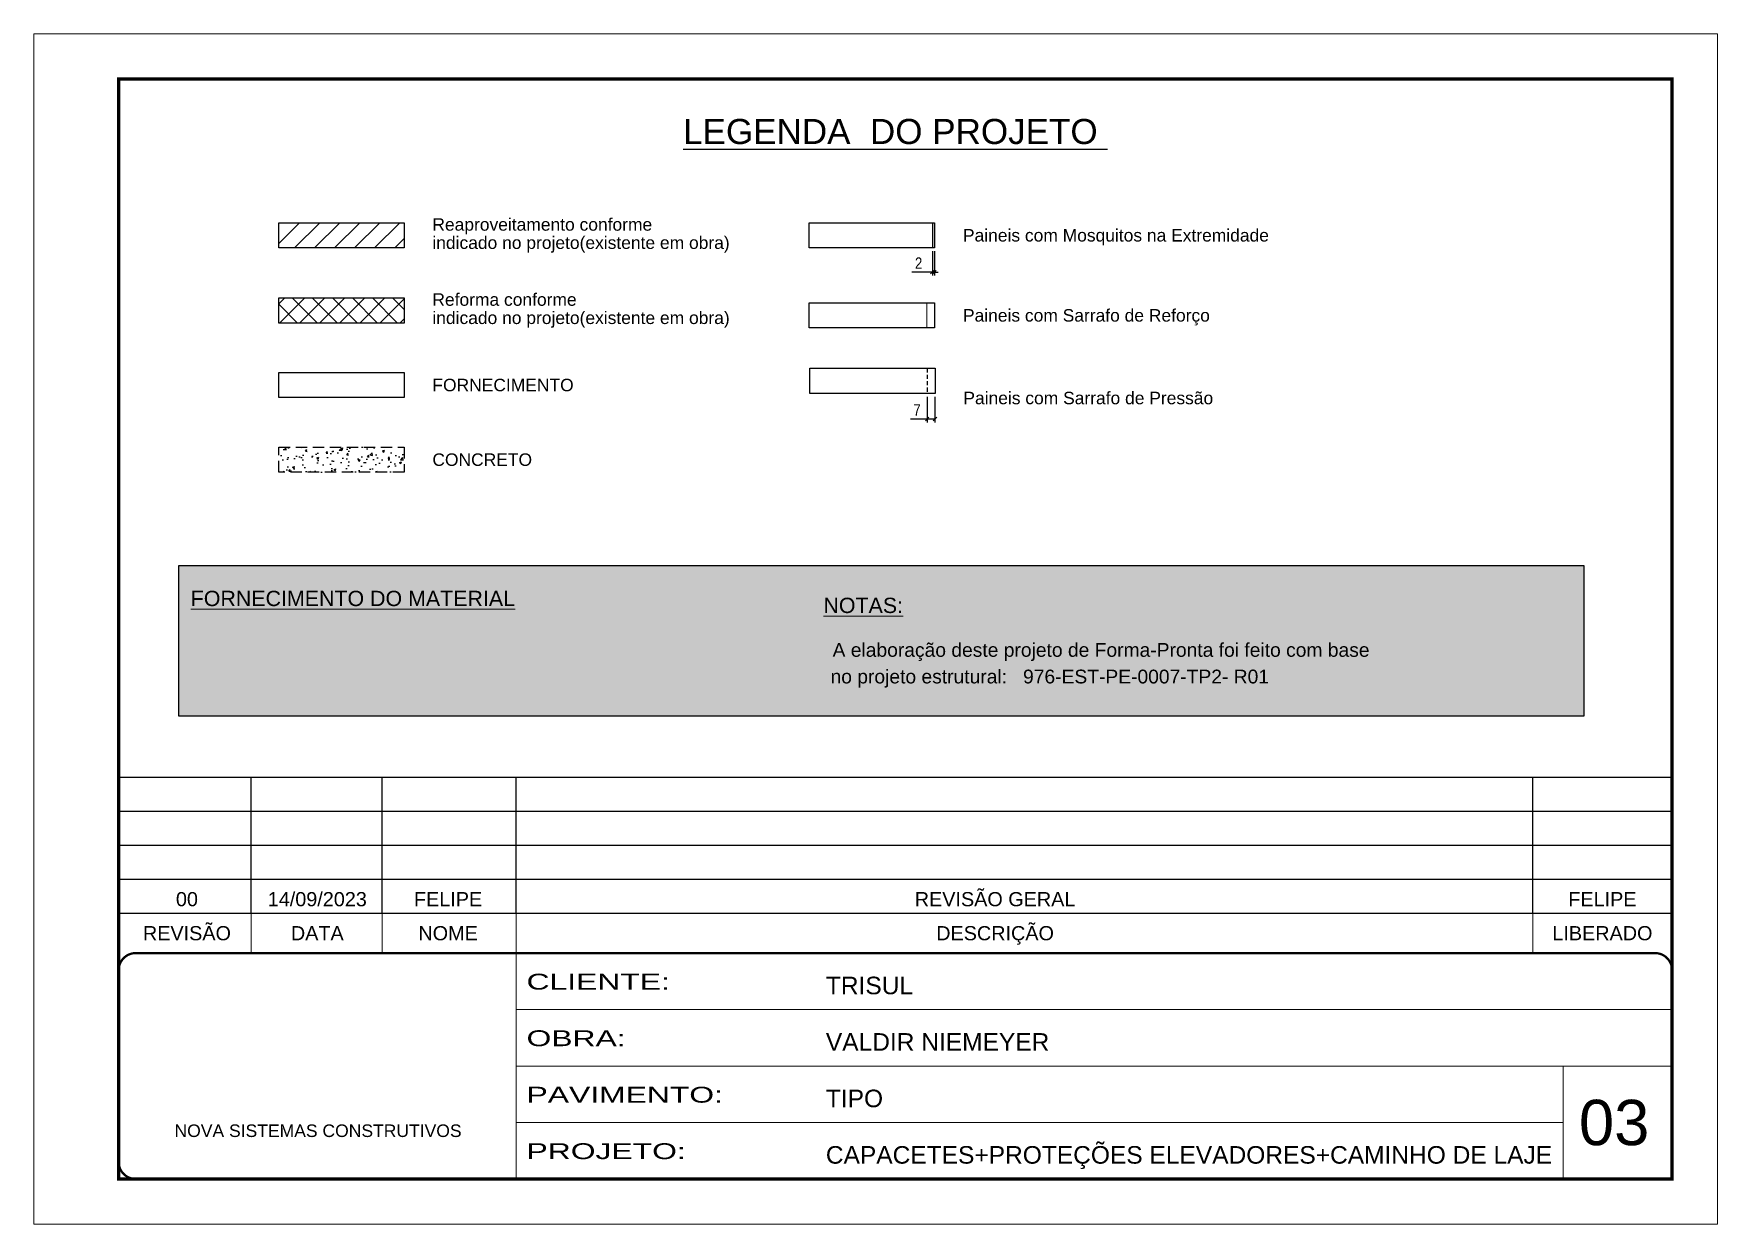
# Model space of a CAD drawing. Extents: x 2451 to 8691, y 515 to 3859.
# Drawn here: x 5621 to 7106, y 2809 to 3859 of the extents above; entities that cross this region are included whole.
import ezdxf
from ezdxf.enums import TextEntityAlignment as Align

# ---------------------------------------------------------------- set-up
doc = ezdxf.new("R2010")
doc.units = 0
for name, pattern in [('CONTINUO', [0]), ('DASHED', [0.75, 0.5, -0.25]), ('HIDDEN', [0.375, 0.25, -0.125])]:
    doc.linetypes.add(name, pattern=pattern)
for name, color, linetype, lineweight in [('CARIMBO', 255, 'Continuous', 9), ('CONCRETO', 251, 'Continuous', 25), ('Folhas', 255, 'Continuous', 9), ('Hachura', 251, 'Continuous', 9), ('SARRAFO DE PRESSAO', 251, 'DASHED', 9)]:
    doc.layers.add(name, color=color, linetype=linetype, lineweight=lineweight)
for name, color, linetype in [('cotas', 4, 'Continuous'), ('Painéis', 200, 'Continuous'), ('SARR_2.2x7', 40, 'Continuous')]:
    doc.layers.add(name, color=color, linetype=linetype)
doc.layers.add('Demarcação 2', color=7, linetype='Continuous', lineweight=9, true_color=0xe0e0e0)
doc.styles.add('ARIAL', font='arial.ttf')
doc.styles.add('COTA TECNICA-50', font='techl___.ttf', dxfattribs={"height": 10})
doc.styles.add('Tecnologia', font='')
doc.styles.get('Tecnologia').set_extended_font_data('Forgotten Futurist')
doc.dimstyles.new('COTA PAINEL-50', dxfattribs={"dimtxt": 10, "dimasz": 3, "dimexe": 3, "dimexo": 3, "dimgap": 3, "dimtad": 1, "dimdec": 1, "dimzin": 12, "dimdsep": 46, "dimtxsty": 'COTA TECNICA-50', "dimblk1": 'OBLIQUE', "dimblk2": 'OBLIQUE', "dimsah": 1, "dimcen": 0.9, "dimclrd": 4, "dimclre": 4, "dimclrt": 240, "dimadec": 1, "dimazin": 3, "dimtfac": 1, "dimtdec": 1, "dimtmove": 0, "dimatfit": 3, "dimfxl": 1, "dimtolj": 1, "dimtzin": 12, "dimarcsym": 0})

# ---------------------------------------------------------------- blocks, each defined once
blk = doc.blocks.new('_Oblique')
at = {"color": 0, "linetype": 'ByBlock', "lineweight": -2}
blk.add_line((-0.5, -0.5), (0.5, 0.5), dxfattribs=at)
blk = doc.blocks.new('*D312')
at = {"layer": 'cotas', "color": 4, "lineweight": -2, "transparency": 16777216}
for p, q in [((6414.1, 3667.4), (6414.1, 3646)), ((6416.1, 3667.4), (6416.1, 3646)), ((6414.1, 3649), (6396, 3649)), ((6416.1, 3649), (6414.1, 3649)), ((6416.1, 3649), (6419.1, 3649))]:
    blk.add_line(p, q, dxfattribs=at)
at = {"layer": 'Defpoints', "color": 0, "transparency": 16777216}
for p in [(6414.1, 3670.4), (6416.1, 3670.4), (6414.1, 3649)]:
    blk.add_point(p, dxfattribs=at)
at = {"layer": 'cotas', "color": 4, "lineweight": -2, "transparency": 16777216, "xscale": 3, "yscale": 3, "zscale": 3}
blk.add_blockref('_Oblique', (6414.1, 3649), dxfattribs=at)
at = {"layer": 'cotas', "color": 4, "lineweight": -2, "transparency": 16777216, "xscale": 3, "yscale": 3, "zscale": 3, "rotation": 180}
blk.add_blockref('_Oblique', (6416.1, 3649), dxfattribs=at)
at = {"layer": 'cotas', "color": 240, "transparency": 16777216, "insert": (6402, 3657), "char_height": 10, "attachment_point": 5, "style": 'COTA TECNICA-50'}
blk.add_mtext('\\A1;2', dxfattribs=at)
blk = doc.blocks.new('*D313')
at = {"layer": 'cotas', "color": 4, "lineweight": -2, "transparency": 16777216}
for p, q in [((6409.4, 3539), (6409.4, 3516.5)), ((6416.4, 3539), (6416.4, 3516.5)), ((6409.4, 3519.5), (6394.7, 3519.5)), ((6416.4, 3519.5), (6409.4, 3519.5))]:
    blk.add_line(p, q, dxfattribs=at)
at = {"layer": 'Defpoints', "color": 0, "transparency": 16777216}
for p in [(6409.4, 3542), (6416.4, 3542), (6409.4, 3519.5)]:
    blk.add_point(p, dxfattribs=at)
at = {"layer": 'cotas', "color": 4, "lineweight": -2, "transparency": 16777216, "xscale": 3, "yscale": 3, "zscale": 3, "rotation": 180}
blk.add_blockref('_Oblique', (6409.4, 3519.5), dxfattribs=at)
at = {"layer": 'cotas', "color": 4, "lineweight": -2, "transparency": 16777216, "xscale": 3, "yscale": 3, "zscale": 3}
blk.add_blockref('_Oblique', (6416.4, 3519.5), dxfattribs=at)
at = {"layer": 'cotas', "color": 240, "transparency": 16777216, "insert": (6400.6, 3527.6), "char_height": 10, "attachment_point": 5, "style": 'COTA TECNICA-50'}
blk.add_mtext('\\A1;7', dxfattribs=at)
blk = doc.blocks.new('9999999999')
at = {"color": 30, "linetype": 'CONTINUO'}
for p, q in [((98564.6, 34230.2), (98564.6, 34429.4)), ((98564.6, 34379.6), (99584, 34379.6)), ((98564.6, 34329.8), (99488, 34329.8)), ((99584, 34329.8), (99488, 34329.8)), ((99488, 34329.8), (99488, 34230.2)), ((98564.6, 34280), (99488, 34280))]:
    blk.add_line(p, q, dxfattribs=at)
at = {"color": 30, "linetype": 'CONTINUO', "const_width": 2}
blk.add_lwpolyline([(99584, 34230.2), (99584, 34414.4, 0.414214), (99569, 34429.4), (98229, 34429.4, 0.414214), (98214, 34414.4), (98214, 34245.2, 0.414214), (98229, 34230.2), (99584, 34230.2)], format="xyb", dxfattribs=at)
at = {"layer": 'Folhas'}
blk.add_lwpolyline([(98139, 34190.2), (99624, 34190.2), (99624, 35240.2), (98139, 35240.2)], close=True, dxfattribs=at)
at = {"layer": 'Folhas', "color": 30, "const_width": 3}
blk.add_lwpolyline([(98214, 34230.2), (99584, 34230.2), (99584, 35200.2), (98214, 35200.2)], close=True, dxfattribs=at)
at = {"color": 7, "linetype": 'Continuous', "ltscale": 5, "style": 'ARIAL'}
for s, height, p in [('TRISUL', 15.48, (98837.7, 34393.1)), ('VALDIR NIEMEYER', 15.483, (98837.7, 34343.3)), ('TIPO', 15.48, (98837.7, 34293.5)), ('NOVA SISTEMAS CONSTRUTIVOS', 11.059, (98263.2, 34267.2)), ('CAPACETES+PROTEÇÕES ELEVADORES+CAMINHO DE LAJE', 15.483, (98837.7, 34243.7))]:
    blk.add_text(s, height=height, dxfattribs=at).set_placement(p)
at = {"layer": 'Folhas', "color": 7, "style": 'Tecnologia', "width": 1.5}
for s, p in [('CLIENTE:', (98573.7, 34397.2)), ('OBRA:', (98573.7, 34347.3)), ('PAVIMENTO:', (98573.7, 34297.5)), ('PROJETO:', (98573.7, 34247.7))]:
    blk.add_text(s, height=14, dxfattribs=at).set_placement(p)

msp = doc.modelspace()

# ---------------------------------------------------------------- hatches: boundary and pattern name
at = {"layer": 'CONCRETO', "linetype": 'DASHED', "ltscale": 20}
h = msp.add_hatch(dxfattribs=at)
h.set_pattern_fill('AR-CONC', color=256, scale=0.1, style=0)
h.set_pattern_definition([(50, (-140422.425, -31380.873), (18.2184669, -1.5939086), [1.905, -20.955]), (355, (-140422.425, -31380.873), (-3.5243421, 19.1056845), [1.524, -16.7640584]), (100.451445, (-140420.907, -31381.006), (14.6941247, 17.5117752), [1.6190009, -17.8090245]), (46.1842, (-140422.425, -31375.793), (27.107904, -4.2042328), [2.8575, -31.4325]), (96.635558, (-140420.166, -31376.144), (23.7404134, 24.7426125), [2.4285023, -26.713561]), (351.184151, (-140422.425, -31375.793), (23.7404134, 24.7426125), [2.2859967, -25.145973]), (21, (-140419.885, -31377.063), (15.1614391, -10.2265198), [1.905, -20.955]), (326, (-140419.885, -31377.063), (6.1802028, 18.4187966), [1.524, -16.764]), (71.451445, (-140418.622, -31377.916), (21.341642, 8.1922769), [1.6190009, -17.8089938]), (37.5, (-140422.425, -31380.8734), (0.30886033, 8.4555039), [0, -16.5608, 0, -17.018, 0, -16.8275]), (7.5, (-140422.425, -31380.873), (6.68196625, 10.0180575), [0, -9.7028, 0, -16.1798, 0, -6.4135]), (327.5, (-140428.089, -31380.8734), (13.55905952, -0.5728744), [0, -6.35, 0, -19.812, 0, -26.289]), (317.5, (-140430.629, -31380.873), (14.8129181, 2.5426491), [0, -8.255, 0, -13.1572, 0, -18.669])])
h.paths.add_polyline_path([(5948.11, 3494.81), (5837.54, 3494.81), (5837.54, 3472.56), (5948.11, 3472.56)])
at = {"layer": 'Demarcação 2'}
h = msp.add_hatch(color=8, dxfattribs=at)
h.set_gradient(color1=(112, 112, 112), one_color=1, tint=1, name='SPHERICAL')
h.paths.add_polyline_path([(5749.62, 3390.41), (6988.56, 3390.41), (6988.56, 3257.4), (5749.62, 3257.4)])
at = {"layer": 'Hachura', "linetype": 'ByBlock'}
h = msp.add_hatch(dxfattribs=at)
h.set_pattern_fill('ANSI31', color=256, scale=100)
h.set_pattern_definition([(45, (-111312.584, -31380.873), (-8.8388348, 8.8388348), [])])
h.paths.add_polyline_path([(5948.11, 3692.65), (5837.54, 3692.65), (5837.54, 3670.4), (5948.11, 3670.4)])
h = msp.add_hatch(dxfattribs=at)
h.set_pattern_fill('ANSI37', color=256, scale=100)
h.set_pattern_definition([(45, (-111312.584, -31380.873), (-8.8388348, 8.8388348), []), (135, (-111312.584, -31380.873), (-8.8388348, -8.8388348), [])])
h.paths.add_polyline_path([(5948.11, 3626.42), (5837.54, 3626.42), (5837.54, 3604.17), (5948.11, 3604.17)])

# ---------------------------------------------------------------- linework, layer by layer
at = {"color": 30}
for p, q in [((5696.45, 3203.58), (7066.45, 3203.58)), ((5813.21, 3083.58), (5813.21, 3203.58)), ((5928.87, 3083.58), (5928.87, 3203.58)), ((6047.03, 3083.58), (6047.03, 3203.58)), ((6943.79, 3083.58), (6943.79, 3203.58)), ((5696.45, 3173.58), (7066.45, 3173.58)), ((5696.45, 3143.58), (7066.45, 3143.58)), ((5696.45, 3113.58), (7066.45, 3113.58))]:
    msp.add_line(p, q, dxfattribs=at)
msp.add_lwpolyline([(5749.62, 3390.41), (6988.56, 3390.41), (6988.56, 3257.4), (5749.62, 3257.4)], close=True, dxfattribs=at)
at = {"color": 30, "const_width": 1}
for points in [[(5696.45, 3083.58), (7066.45, 3083.58)], [(5813.21, 3083.58), (5813.21, 3048.58)], [(5928.87, 3083.58), (5928.87, 3048.58)], [(6047.03, 3083.58), (6047.03, 3048.58)], [(6943.79, 3083.58), (6943.79, 3048.58)]]:
    msp.add_lwpolyline(points, dxfattribs=at)
at = {"layer": 'CONCRETO', "linetype": 'DASHED', "ltscale": 20}
msp.add_lwpolyline([(5837.54, 3494.81), (5948.11, 3494.81), (5948.11, 3472.56), (5837.54, 3472.56)], close=True, dxfattribs=at)
at = {"layer": 'Painéis'}
msp.add_line((6414.08, 3692.65), (6414.08, 3670.4), dxfattribs=at)
for points in [[(5837.54, 3692.65), (5948.11, 3692.65), (5948.11, 3670.4), (5837.54, 3670.4)], [(6305.51, 3692.65), (6416.08, 3692.65), (6416.08, 3670.4), (6305.51, 3670.4)], [(5837.54, 3626.42), (5948.11, 3626.42), (5948.11, 3604.17), (5837.54, 3604.17)], [(6305.51, 3622.05), (6416.08, 3622.05), (6416.08, 3599.8), (6305.51, 3599.8)], [(6305.88, 3564.22), (6416.45, 3564.22), (6416.45, 3541.97), (6305.88, 3541.97)], [(5837.54, 3560.61), (5948.11, 3560.61), (5948.11, 3538.36), (5837.54, 3538.36)]]:
    msp.add_lwpolyline(points, close=True, dxfattribs=at)
at = {"layer": 'SARR_2.2x7', "linetype": 'HIDDEN', "ltscale": 15}
msp.add_line((6409.45, 3564.22), (6409.45, 3541.97), dxfattribs=at)
at = {"layer": 'SARRAFO DE PRESSAO'}
for p, q in [((6409.08, 3622.05), (6412.58, 3622.05)), ((6409.08, 3622.05), (6409.08, 3599.8)), ((6416.08, 3622.05), (6412.58, 3622.05)), ((6416.08, 3622.05), (6416.08, 3599.8)), ((6409.08, 3599.8), (6412.58, 3599.8)), ((6416.08, 3599.8), (6412.58, 3599.8))]:
    msp.add_line(p, q, dxfattribs=at)

# ---------------------------------------------------------------- block references
at = {"layer": 'SARRAFO DE PRESSAO', "color": 6, "linetype": 'ByBlock'}
msp.add_blockref('9999999999', (-92517.53, -31380.87), dxfattribs=at)

# ---------------------------------------------------------------- texts
at = {"color": 0, "linetype": 'Continuous', "ltscale": 5, "style": 'ARIAL'}
msp.add_text('%%ULEGENDA  DO PROJETO ', height=22.1184, dxfattribs=at).set_placement((6381.36, 3762.01), align=Align.CENTER)
at = {"style": 'ARIAL'}
for s, p in [('REVISÃO GERAL', (6469.41, 3096.08)), ('00', (5756.63, 3096.08)), ('14/09/2023', (5871.61, 3096.08)), ('FELIPE', (5986.96, 3096.08)), ('FELIPE', (7005.09, 3096.08)), ('REVISÃO', (5756.63, 3066.08)), ('DESCRIÇÃO', (6469.41, 3066.08)), ('DATA', (5871.61, 3066.08)), ('NOME', (5986.96, 3066.08)), ('LIBERADO', (7005.09, 3066.08))]:
    msp.add_text(s, height=12.5, dxfattribs=at).set_placement(p, align=Align.MIDDLE_CENTER)
at = {"layer": 'CARIMBO', "style": 'ARIAL'}
for s, p in [('Reaproveitamento conforme ', (5973.11, 3691.1)), ('Paineis com Mosquitos na Extremidade', (6441.08, 3681.53)), ('indicado no projeto(existente em obra)', (5973.11, 3675.02)), ('Reforma conforme ', (5973.11, 3624.87)), ('indicado no projeto(existente em obra)', (5973.11, 3608.78)), ('Paineis com Sarrafo de Reforço', (6441.08, 3610.93)), ('FORNECIMENTO', (5973.11, 3549.49)), ('Paineis com Sarrafo de Pressão', (6441.45, 3538.04)), ('CONCRETO', (5973.11, 3483.68))]:
    msp.add_text(s, height=11, dxfattribs=at).set_placement(p, align=Align.MIDDLE_LEFT)
at = {"layer": 'CARIMBO', "color": 5, "style": 'ARIAL'}
for s, height, p in [('%%UFORNECIMENTO DO MATERIAL', 13.5, (5759.97, 3354.54)), ('%%UNOTAS:', 13.5, (6318.04, 3348.42)), ('  A elaboração deste projeto de Forma-Pronta foi feito com base', 12.15, (6316.68, 3309.82)), ('  no projeto estrutural:', 12.15, (6314.86, 3286.33))]:
    msp.add_text(s, height=height, dxfattribs=at).set_placement(p)
at = {"layer": 'CARIMBO', "color": 1, "style": 'ARIAL'}
msp.add_text('976-EST-PE-0007-TP2- R01', height=12.15, dxfattribs=at).set_placement((6494.09, 3286.33))
at = {"layer": 'CARIMBO', "color": 7, "style": 'ARIAL'}
msp.add_text('03', height=40, dxfattribs=at).set_placement((6984.36, 2879.13))

# ---------------------------------------------------------------- dimensions: what is measured, and where the dimension line sits
at = {"layer": 'cotas'}
for base, p1, p2, picture, middle in [((6414.08, 3648.98), (6416.08, 3670.4), (6414.08, 3670.4), '*D312', (6402.03, 3656.98)), ((6409.45, 3519.49), (6416.45, 3541.97), (6409.45, 3541.97), '*D313', (6400.58, 3527.56))]:
    dim = msp.add_linear_dim(base=base, p1=p1, p2=p2, dimstyle='COTA PAINEL-50', dxfattribs=at)
    dim.commit()
    dim.dimension.update_dxf_attribs({"geometry": picture, "text_midpoint": middle})

doc.saveas('drawing.dxf')
